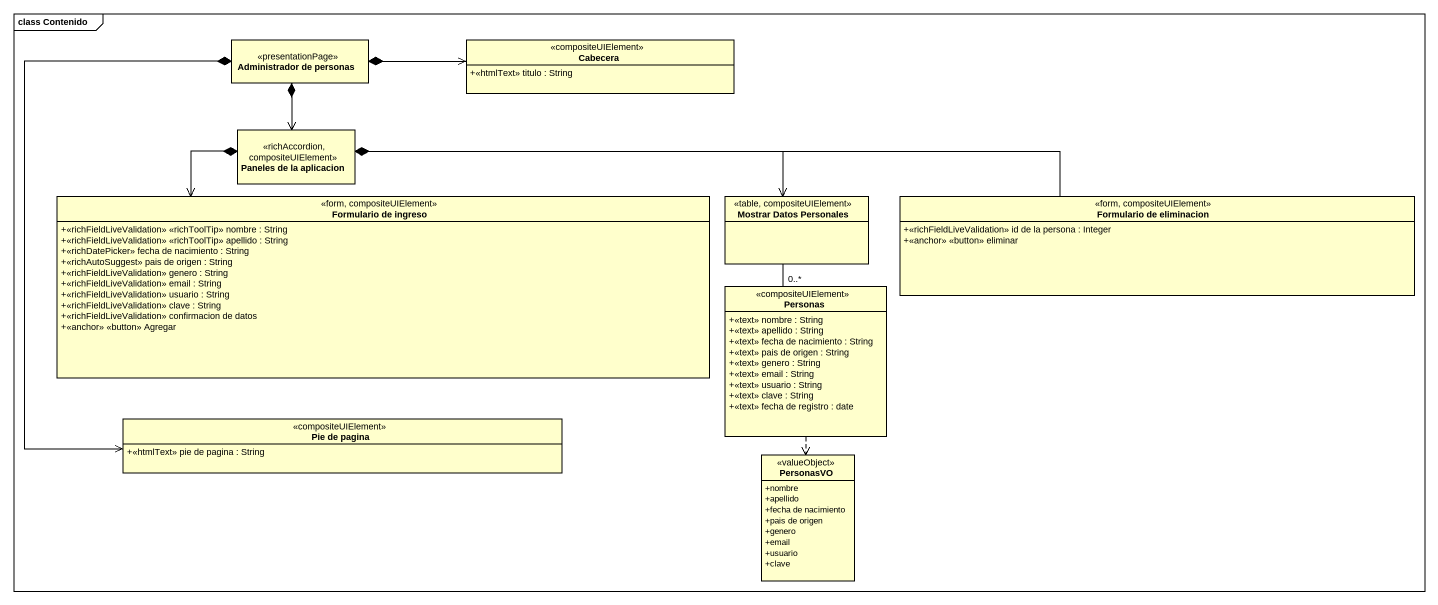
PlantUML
@startuml
mainframe class Contenido
hide circle
hide empty members
skinparam classAttributeIconSize 0
class "Administrador de personas" as Administrador_de_personas <<presentationPage>>
class Cabecera <<compositeUIElement>> {
  +<<htmlText>> titulo : String
}
class "Paneles de la aplicacion" as Paneles_de_la_aplicacion <<richAccordion, compositeUIElement>>
class "Formulario de ingreso" as Formulario_de_ingreso <<form, compositeUIElement>> {
  +<<richFieldLiveValidation>> <<richToolTip>> nombre : String
  +<<richFieldLiveValidation>> <<richToolTip>> apellido : String
  +<<richDatePicker>> fecha de nacimiento : String
  +<<richAutoSuggest>> pais de origen : String
  +<<richFieldLiveValidation>> genero : String
  +<<richFieldLiveValidation>> email : String
  +<<richFieldLiveValidation>> usuario : String
  +<<richFieldLiveValidation>> clave : String
  +<<richFieldLiveValidation>> confirmacion de datos
  +<<anchor>> <<button>> Agregar
}
class "Mostrar Datos Personales" as Mostrar_Datos_Personales <<table, compositeUIElement>>
class "Formulario de eliminacion" as Formulario_de_eliminacion <<form, compositeUIElement>> {
  +<<richFieldLiveValidation>> id de la persona : Integer
  +<<anchor>> <<button>> eliminar
}
class Personas <<compositeUIElement>> {
  +<<text>> nombre : String
  +<<text>> apellido : String
  +<<text>> fecha de nacimiento : String
  +<<text>> pais de origen : String
  +<<text>> genero : String
  +<<text>> email : String
  +<<text>> usuario : String
  +<<text>> clave : String
  +<<text>> fecha de registro : date
}
class "Pie de pagina" as Pie_de_pagina <<compositeUIElement>> {
  +<<htmlText>> pie de pagina : String
}
class PersonasVO <<valueObject>> {
  +nombre
  +apellido
  +fecha de nacimiento
  +pais de origen
  +genero
  +email
  +usuario
  +clave
}
Administrador_de_personas *-right-> Cabecera
Administrador_de_personas *--> Paneles_de_la_aplicacion
Administrador_de_personas *--> Pie_de_pagina
Paneles_de_la_aplicacion *--> Formulario_de_ingreso
Paneles_de_la_aplicacion *-right-> Mostrar_Datos_Personales
Paneles_de_la_aplicacion *-right- Formulario_de_eliminacion
Mostrar_Datos_Personales -- "0..*" Personas
Personas ..> PersonasVO
@enduml
